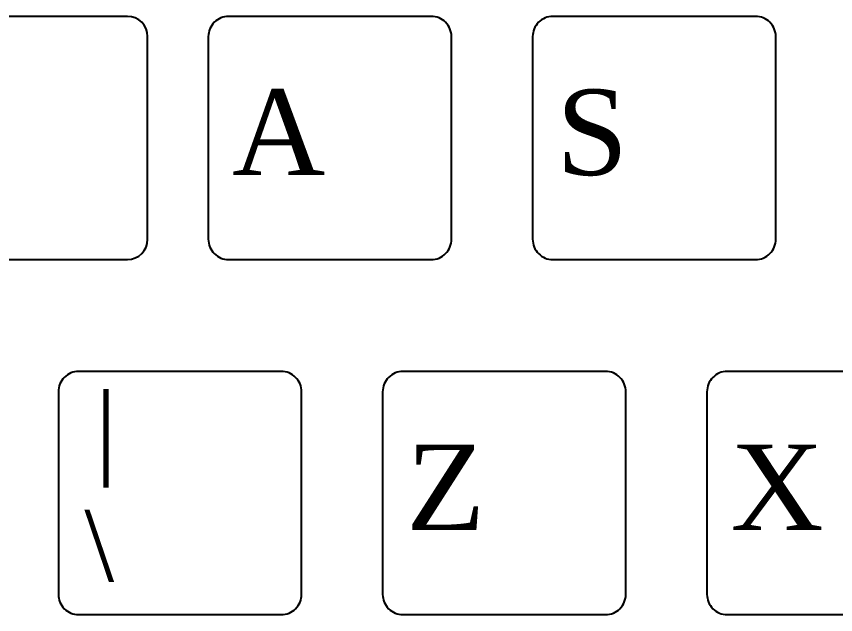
# Model space of a CAD drawing. Header units: metres. Extents: x 3586 to 7307, y 3108 to 6437.
# Drawn here: x 4054.067 to 4054.1229, y 3258.383 to 3258.4238 of the extents above; entities that cross this region are included whole.
import ezdxf

# ---------------------------------------------------------------- set-up
doc = ezdxf.new("R2010")
doc.units = ezdxf.units.M
doc.layers.add('TEXT', color=151, linetype='Continuous')
doc.styles.add('STYLE1', font='times.ttf', dxfattribs={"height": 6})

msp = doc.modelspace()

# ---------------------------------------------------------------- linework, layer by layer
for p, q in [((4054.074546, 3258.423819), (4054.039949, 3258.423819)), ((4054.075929, 3258.4086), (4054.075929, 3258.422435)), ((4054.039949, 3258.407216), (4054.074546, 3258.407216))]:
    msp.add_line(p, q)
for points in [[(4054.081455, 3258.407216), (4054.095291, 3258.407216, 0.414214), (4054.096674, 3258.4086), (4054.096674, 3258.422435, 0.414214), (4054.095291, 3258.423819), (4054.081455, 3258.423819, 0.414214), (4054.080072, 3258.422435), (4054.080072, 3258.4086, 0.414214)], [(4054.103592, 3258.407216), (4054.117427, 3258.407216, 0.414214), (4054.118811, 3258.4086), (4054.118811, 3258.422435, 0.414214), (4054.117427, 3258.423819), (4054.103592, 3258.423819, 0.414214), (4054.102208, 3258.422435), (4054.102208, 3258.4086, 0.414214)], [(4054.071218, 3258.382977), (4054.085054, 3258.382977, 0.414214), (4054.086437, 3258.38436), (4054.086437, 3258.398196, 0.414214), (4054.085054, 3258.399579), (4054.071218, 3258.399579, 0.414214), (4054.069835, 3258.398196), (4054.069835, 3258.38436, 0.414214)], [(4054.093355, 3258.382977), (4054.10719, 3258.382977, 0.414214), (4054.108574, 3258.38436), (4054.108574, 3258.398196, 0.414214), (4054.10719, 3258.399579), (4054.093355, 3258.399579, 0.414214), (4054.091971, 3258.398196), (4054.091971, 3258.38436, 0.414214)], [(4054.115491, 3258.382977), (4054.129327, 3258.382977, 0.414214), (4054.13071, 3258.38436), (4054.13071, 3258.398196, 0.414214), (4054.129327, 3258.399579), (4054.115491, 3258.399579, 0.414214), (4054.114108, 3258.398196), (4054.114108, 3258.38436, 0.414214)]]:
    msp.add_lwpolyline(points, format="xyb", close=True)
for centre, start, end in [((4054.074546, 3258.422435), 0, 90), ((4054.074546, 3258.4086), 270, 0)]:
    msp.add_arc(centre, 0.001384, start, end)

# ---------------------------------------------------------------- texts
at = {"layer": 'TEXT', "style": 'STYLE1'}
for s, height, p in [('S', 0.005837, (4054.10382, 3258.412993)), ('A', 0.005837, (4054.081683, 3258.412993)), ('|', 0.004842, (4054.072361, 3258.39325)), ('Z', 0.005837, (4054.093583, 3258.388753)), ('X', 0.005837, (4054.115719, 3258.388753)), ('\\', 0.004842, (4054.071611, 3258.385274))]:
    msp.add_text(s, height=height, dxfattribs=at).set_placement(p)

doc.saveas('drawing.dxf')
